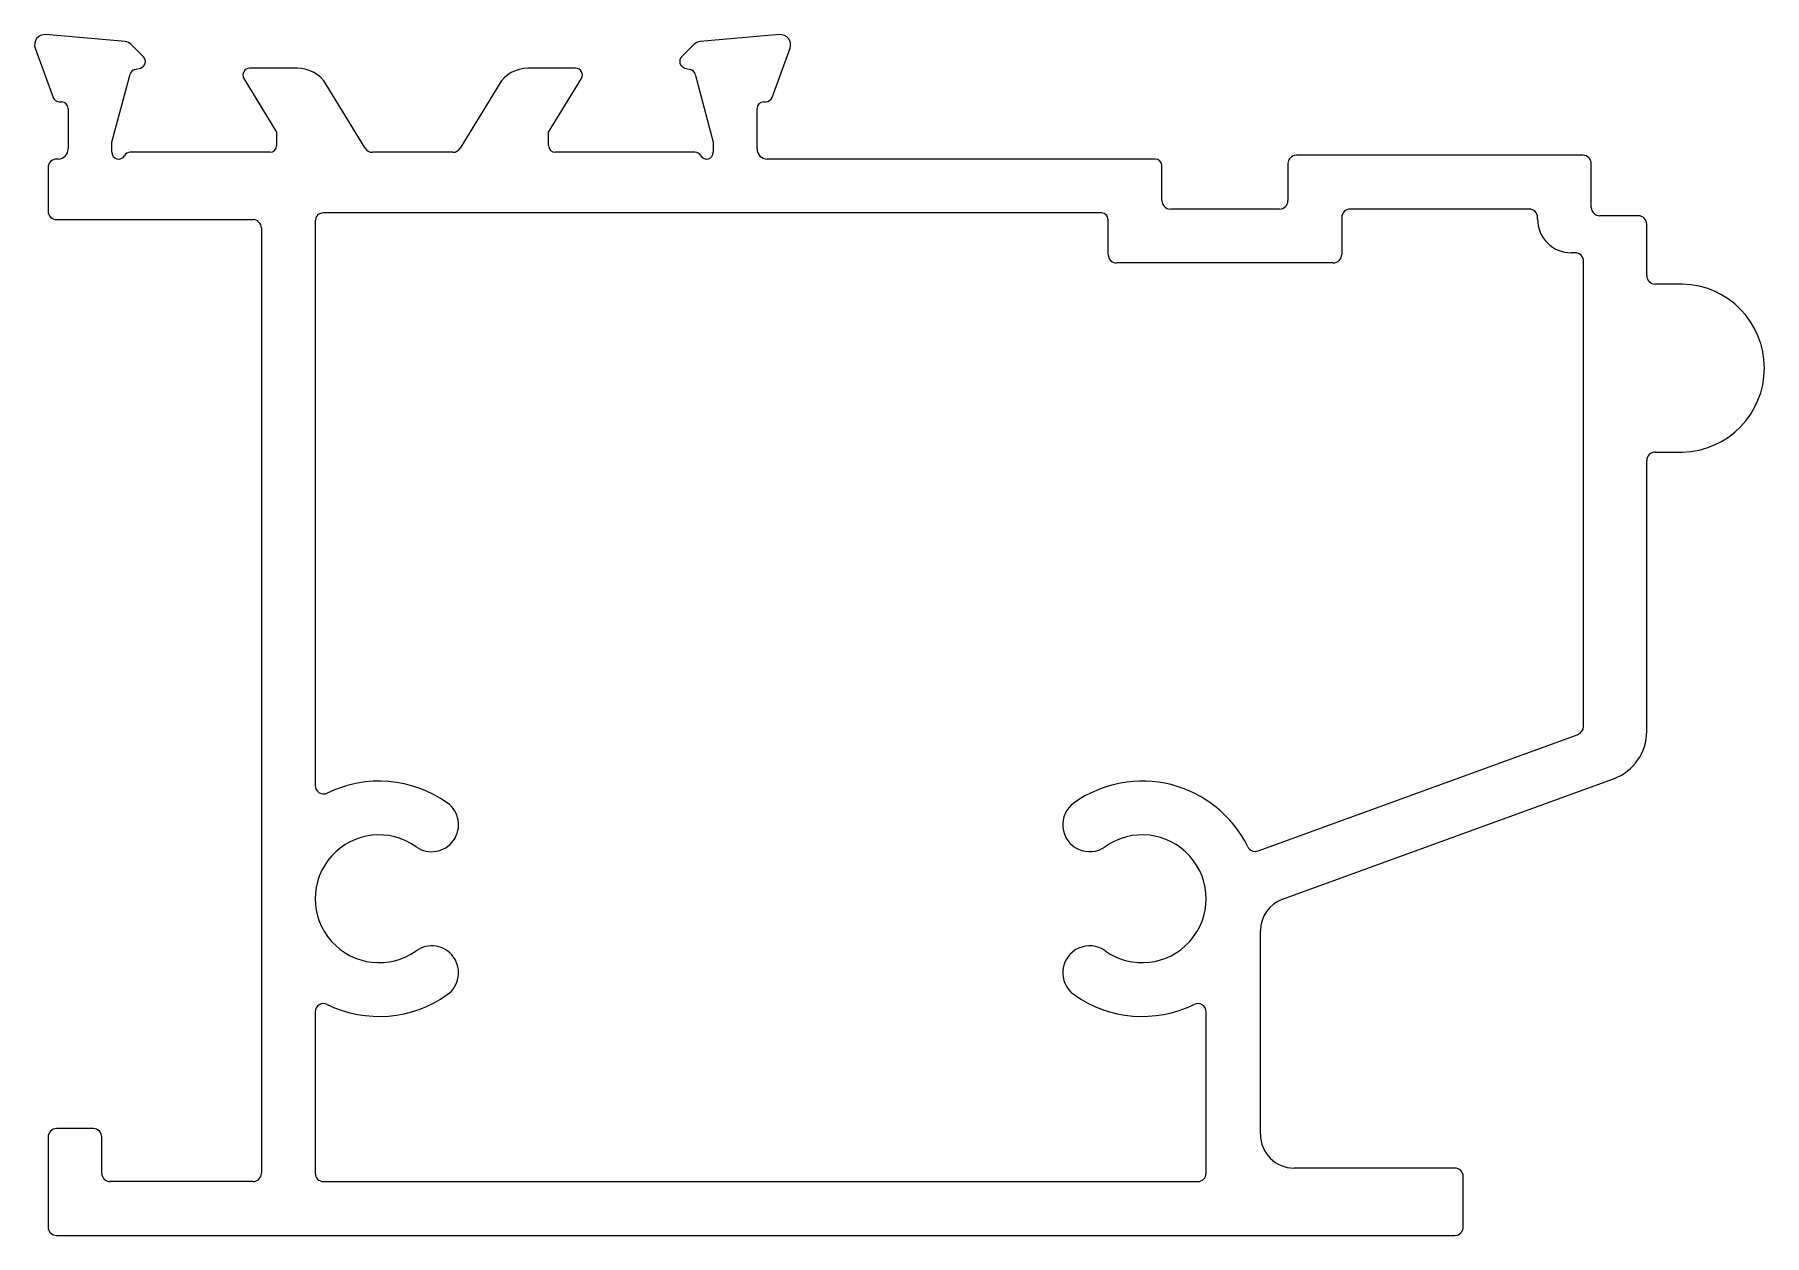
# Model space of a CAD drawing. Header units: inches. Extents: x -21.6 to 29.9, y -0.1 to 35.6.
import ezdxf

# ---------------------------------------------------------------- set-up
doc = ezdxf.new("R2010")
doc.units = ezdxf.units.IN
doc.header["$MEASUREMENT"] = 0
doc.layers.add('FRAME', color=4, linetype='Continuous')

msp = doc.modelspace()

# ---------------------------------------------------------------- linework, layer by layer
at = {"layer": 'FRAME', "color": 7}
for p, q in [((-18.869, 35.372), (-21.234, 35.579)), ((0.609, 35.579), (-1.757, 35.372)), ((-21.542, 35.177), (-21.009, 33.711)), ((-18.319, 34.921), (-18.683, 35.285)), ((-1.943, 35.285), (-2.307, 34.921)), ((0.383, 33.711), (0.917, 35.177)), ((-18.578, 34.541), (-18.409, 34.587)), ((-13.738, 34.58), (-15.164, 34.58)), ((-5.462, 34.58), (-6.888, 34.58)), ((-2.217, 34.587), (-2.048, 34.541)), ((-19.261, 32.38), (-18.719, 34.4)), ((-15.335, 34.276), (-14.361, 32.68)), ((-11.724, 32.2), (-12.885, 34.101)), ((-7.741, 34.101), (-8.902, 32.2)), ((-6.265, 32.68), (-5.291, 34.276)), ((-1.907, 34.4), (-1.365, 32.38)), ((-20.821, 33.58), (-20.761, 33.58)), ((0.135, 33.58), (0.195, 33.58)), ((-20.561, 33.38), (-20.561, 32.18)), ((-0.065, 32.18), (-0.065, 33.38)), ((-14.361, 32.68), (-14.361, 32.28)), ((-6.265, 32.28), (-6.265, 32.68)), ((-19.261, 32.08), (-19.261, 32.38)), ((-14.561, 32.08), (-18.714, 32.08)), ((-9.115, 32.08), (-11.511, 32.08)), ((-1.912, 32.08), (-6.065, 32.08)), ((-1.365, 32.38), (-1.365, 32.08)), ((24.51, 31.992), (15.983, 31.992)), ((-21.161, 31.63), (-21.161, 30.33)), ((-20.861, 31.88), (-20.911, 31.88)), ((11.784, 31.88), (0.235, 31.88)), ((11.984, 30.642), (11.984, 31.68)), ((15.733, 31.742), (15.733, 30.642)), ((24.76, 30.442), (24.76, 31.742)), ((15.483, 30.392), (12.234, 30.392)), ((22.91, 30.392), (17.583, 30.392)), ((-20.911, 30.08), (-15.061, 30.08)), ((-13.211, 30.03), (-13.211, 13.249)), ((10.184, 30.28), (-12.961, 30.28)), ((10.384, 29.042), (10.384, 30.08)), ((17.333, 30.142), (17.333, 29.042)), ((23.16, 30.092), (23.16, 30.142)), ((26.16, 30.192), (25.01, 30.192)), ((26.41, 28.412), (26.41, 29.942)), ((-14.811, 29.83), (-14.811, 1.721)), ((24.278, 29.092), (24.16, 29.092)), ((24.528, 15.005), (24.528, 28.842)), ((17.083, 28.792), (10.634, 28.792)), ((27.471, 28.162), (26.66, 28.162)), ((26.66, 23.164), (27.471, 23.164)), ((26.41, 14.862), (26.41, 22.914)), ((14.847, 11.306), (24.364, 14.77)), ((15.574, 9.868), (25.424, 13.453)), ((14.916, 2.871), (14.916, 8.928)), ((-13.211, 6.515), (-13.211, 1.721)), ((13.298, 1.721), (13.298, 6.515)), ((-21.161, 2.796), (-21.161, 0.121)), ((-19.811, 3.046), (-20.911, 3.046)), ((-19.561, 1.721), (-19.561, 2.796)), ((20.699, 1.871), (15.916, 1.871)), ((20.949, 0.121), (20.949, 1.621)), ((-15.061, 1.471), (-19.311, 1.471)), ((-12.961, 1.471), (13.048, 1.471)), ((-20.911, -0.129), (20.699, -0.129))]:
    msp.add_line(p, q, dxfattribs=at)
for centre, radius, start, end in [((-21.261, 35.28), 0.3, 85, 200), ((0.635, 35.28), 0.3, 340, 95), ((-18.895, 35.073), 0.3, 45, 85), ((-1.731, 35.073), 0.3, 95, 135), ((-18.526, 34.348), 0.2, 105, 165), ((-18.461, 34.78), 0.2, 285, 45), ((-15.164, 34.38), 0.2, 90, 211.4), ((-13.738, 33.58), 1, 31.4, 90), ((-6.888, 33.58), 1, 90, 148.6), ((-5.462, 34.38), 0.2, 328.6, 90), ((-2.165, 34.78), 0.2, 135, 255), ((-2.1, 34.348), 0.2, 15, 75), ((-20.821, 33.78), 0.2, 200, 270), ((-20.761, 33.38), 0.2, 360, 90), ((0.135, 33.38), 0.2, 90, 180), ((0.195, 33.78), 0.2, 270, 340), ((-20.861, 32.18), 0.3, 270, 0), ((-19.061, 32.08), 0.2, 180, 330), ((-18.714, 31.88), 0.2, 90, 150), ((-14.561, 32.28), 0.2, 270, 0), ((-11.511, 32.33), 0.25, 211.4, 270), ((-9.115, 32.33), 0.25, 270, 328.6), ((-6.065, 32.28), 0.2, 180, 270), ((-1.912, 31.88), 0.2, 30, 90), ((-1.565, 32.08), 0.2, 210, 0), ((0.235, 32.18), 0.3, 180, 270), ((15.983, 31.742), 0.25, 90, 180), ((24.51, 31.742), 0.25, 0, 90), ((-20.911, 31.63), 0.25, 90, 180), ((11.784, 31.68), 0.2, 0, 90), ((12.234, 30.642), 0.25, 180, 270), ((15.483, 30.642), 0.25, 270, 0), ((17.583, 30.142), 0.25, 90, 180), ((22.91, 30.142), 0.25, 0, 90), ((25.01, 30.442), 0.25, 180, 270), ((-20.911, 30.33), 0.25, 180, 270), ((-15.061, 29.83), 0.25, 360, 90), ((-12.961, 30.03), 0.25, 90, 180), ((10.184, 30.08), 0.2, 360, 90), ((24.16, 30.092), 1, 180, 270), ((26.16, 29.942), 0.25, 0, 90), ((10.634, 29.042), 0.25, 180, 270), ((17.083, 29.042), 0.25, 270, 0), ((24.278, 28.842), 0.25, 0, 90), ((26.66, 28.412), 0.25, 180, 270), ((27.41, 25.663), 2.5, 271.3835, 88.6165), ((26.66, 22.914), 0.25, 90, 180), ((24.278, 15.005), 0.25, 290.0009, 0), ((24.91, 14.862), 1.5, 290.0009, 0), ((-12.961, 13.249), 0.25, 180, 296.1039), ((-11.311, 9.882), 3.5, 54.5691, 116.1039), ((11.398, 9.882), 3.5, 26.2525, 125.4309), ((-9.745, 12.082), 0.8, 234.5691, 54.5691), ((9.833, 12.082), 0.8, 125.4309, 305.4309), ((-11.311, 9.882), 1.9, 54.5691, 305.4309), ((11.398, 9.882), 1.9, 234.5691, 125.4309), ((14.762, 11.541), 0.25, 206.2525, 290.0009), ((15.916, 8.928), 1, 110.0009, 180), ((-9.745, 7.682), 0.8, 305.4309, 125.4309), ((9.833, 7.682), 0.8, 54.5691, 234.5691), ((-12.961, 6.515), 0.25, 63.8961, 180), ((-11.311, 9.882), 3.5, 243.8961, 305.4309), ((11.398, 9.882), 3.5, 234.5691, 296.1039), ((13.048, 6.515), 0.25, 0, 116.1039), ((-20.911, 2.796), 0.25, 90, 180), ((-19.811, 2.796), 0.25, 360, 90), ((15.916, 2.871), 1, 180, 270), ((-19.311, 1.721), 0.25, 180, 270), ((-15.061, 1.721), 0.25, 270, 0), ((-12.961, 1.721), 0.25, 180, 270), ((13.048, 1.721), 0.25, 270, 0), ((20.699, 1.621), 0.25, 0, 90), ((-20.911, 0.121), 0.25, 180, 270), ((20.699, 0.121), 0.25, 270, 360)]:
    msp.add_arc(centre, radius, start, end, dxfattribs=at)

doc.saveas('drawing.dxf')
